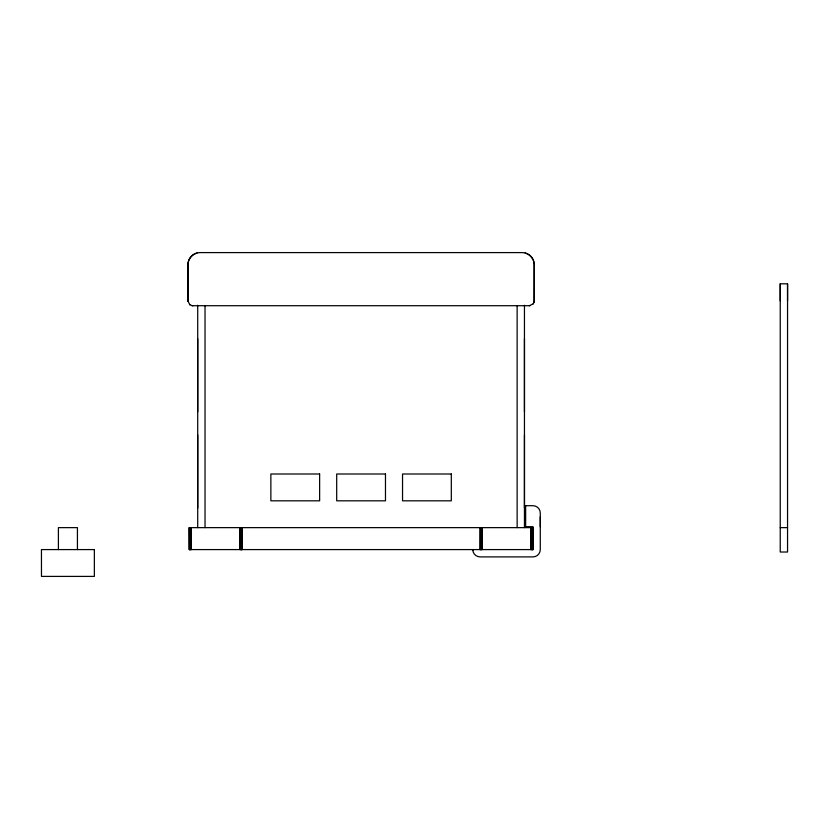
<?xml version="1.0" encoding="UTF-8"?>
<svg xmlns="http://www.w3.org/2000/svg" width="829" height="829" viewBox="0 0 829 829"><rect width="100%" height="100%" fill="white"/><g stroke="black" fill="none" stroke-linecap="round" stroke-linejoin="round"><path stroke-width="1.24" d="M197.716 508.136L197.716 434.976M197.716 411.816L197.716 338.667M524.456 508.136L524.456 434.987M524.456 411.826L524.456 338.667M532.964 549.586L532.964 527.638L189.188 527.638L189.209 549.586L532.964 549.586L532.974 526.664L524.456 526.664M533.213 303.839L534.187 301.507L534.228 264.783C534.29 259.404 530.405 254.348 525.192 253.011M540.28 526.674L540.28 516.913M780.234 300.875L780.234 283.808L787.55 283.808L787.55 552.021L780.234 552.021L780.234 283.808M787.55 300.875L787.55 283.808M534.177 301.507L534.218 264.783A12.186 12.186 0 0 0 522.021 252.596L200.11 252.596A12.186 12.186 0 0 0 187.924 264.783L187.924 300.875L189.831 304.74M533.845 302.74L534.052 302.139M533.223 303.839L529.337 305.746M196.991 253.011C191.789 254.348 187.903 259.404 187.955 264.783L187.965 301.507M529.99 305.704L192.162 305.704L189.831 304.74M524.446 505.7L532.964 505.7A7.316 7.316 0 0 1 540.28 513.006L540.28 549.586A7.316 7.316 0 0 1 532.964 556.901L480.095 556.901A7.316 7.316 0 0 1 472.789 549.586L472.841 550.539M780.234 527.638L787.55 527.638M94.382 549.586L41.45 549.586L41.471 576.404L94.361 576.404L94.361 549.586M192.162 305.704L192.794 305.746M525.648 505.7L525.659 526.664M532.798 527.638L532.902 549.586M532.664 527.638L532.664 549.586M532.487 527.638L532.487 549.586M532.27 527.638L532.27 549.586M532.031 527.638L532.031 549.586M531.772 527.638L531.772 549.586M531.482 527.638L531.482 549.586M531.182 527.638L531.182 549.586M530.871 527.638L530.871 549.586M524.456 305.269L524.456 527.638M517.141 305.735L517.141 527.638M482.198 527.638L482.198 549.586M481.887 527.638L481.887 549.586M481.587 527.638L481.587 549.586M481.297 527.638L481.297 549.586M481.027 527.638L481.027 549.586M480.789 527.638L480.789 549.586M480.582 527.638L480.582 549.586M480.405 527.638L480.26 549.586M480.074 527.638L480.157 549.586M242.099 527.638L242.078 549.586M241.913 527.638L242.016 549.586M241.767 527.638L241.767 549.586M241.591 527.638L241.591 549.586M241.384 527.638L241.384 549.586M241.146 527.638L241.146 549.586M240.876 527.638L240.876 549.586M240.586 527.638L240.586 549.586M240.286 527.638L240.286 549.586M239.975 527.638L239.975 549.586M205.032 305.735L205.032 527.638M197.716 305.269L197.716 527.638M191.302 527.638L191.302 549.586M190.991 527.638L190.991 549.586M190.691 527.638L190.691 549.586M190.401 527.638L190.401 549.586M190.142 527.638L190.142 549.586M189.903 527.638L189.903 549.586M189.686 527.638L189.686 549.586M189.509 527.638L189.509 549.586M189.271 527.638L189.375 549.586M77.429 549.586L77.429 527.638L58.403 527.638L58.403 549.586M319.631 474.001L270.865 474.001L270.865 500.82L319.631 500.82L319.631 474.001M385.475 474.001L336.698 474.001L336.698 500.82L385.475 500.82L385.475 474.001M451.308 474.001L402.542 474.001L402.542 500.82L451.308 500.82L451.308 474.001"/></g></svg>
